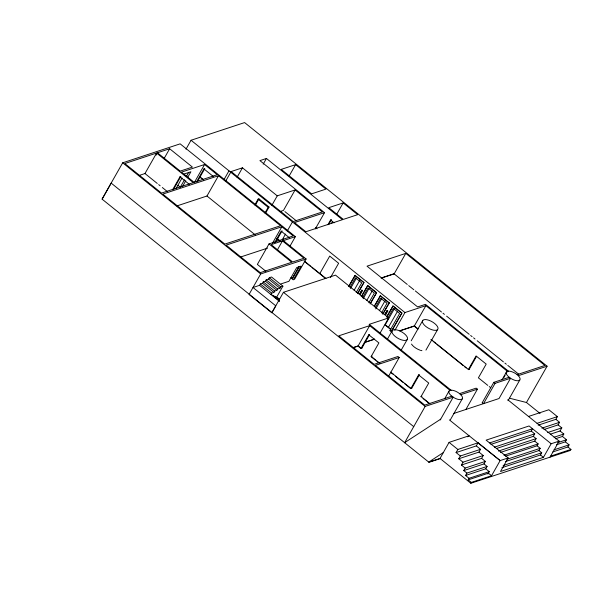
<?xml version="1.0" encoding="UTF-8"?>
<svg xmlns="http://www.w3.org/2000/svg" width="601" height="601" viewBox="0 0 601 601"><rect width="100%" height="100%" fill="white"/><g stroke="black" fill="none" stroke-linecap="round" stroke-linejoin="round"><path stroke-width="0.9" d="M290.005 246.109L295.376 236.651L180.15 143.849L122.687 162.811L102.057 199.119L429.009 462.312L440.217 458.608M139.672 175.289L144.976 173.539L156.613 153.052L193.267 182.606L161.504 193.086L124.82 163.54L156.613 153.052M156.117 155.133L157.462 152.774L169.655 148.748L192.418 167.086L180.225 171.105L157.462 152.774M164.283 158.206L169.655 148.748M185.972 149.183L191.043 140.258L244.607 122.581L547.09 366.189L526.446 402.527M172.562 189.848L179.969 176.807L180.833 176.529L173.426 189.563M176.025 188.594L182.043 178.001M180.368 187.046L184.537 179.714M186.385 176.454L188.699 172.382M182.561 186.438L185.799 180.728M187.655 177.475L190.893 171.773L184.357 173.922M194.281 182.636L204.573 164.509L217.231 174.703L194.138 182.313L181.487 172.126L204.573 164.509M196.512 181.945L203.919 168.911L204.791 168.618L197.383 181.66M176.897 205.925L206.969 196.009L218.494 175.717L280.584 225.728L224.864 244.111L162.766 194.1L218.494 175.717M223.918 179.744L228.989 170.819M225.751 181.006L231.13 171.548L242.451 167.814L277.249 195.843L295.099 189.954L322.391 211.935L293.22 221.566L231.13 171.548M237.079 177.272L242.451 167.814M263.215 164.148L266.438 158.461L342.45 219.688L305.871 231.753L294.482 222.58L324.532 212.671L259.91 160.617L266.438 158.461M254.869 204.806L258.069 199.171L258.941 198.878L269.06 207.037L265.822 212.739M255.237 205.399L258.941 198.878M264.951 213.024L268.196 207.322L269.06 207.037M271.877 205.302L277.249 195.843M289.149 176.003L295.609 164.644L325.975 189.105L311.596 193.845L281.23 169.384L295.609 164.644M295.099 189.954L283.454 210.44L280.907 211.282M269.008 243.916L291.778 262.261L260.293 272.651L226.126 245.133L281.854 226.75L293.243 235.923L269.008 243.916L257.363 264.41L265.905 271.284M272.448 243.3L281.854 226.75M274.717 242.556L281.2 231.152L289.374 237.733M275.589 242.271L282.064 230.859M295.376 236.651L283.341 240.625L306.112 258.971L260.684 273.958L249.047 294.445L271.817 312.79L283.462 292.304L335.531 275.123L388.674 317.929L379.915 333.345M282.29 239.769L285.513 234.09M287.361 230.844L292.432 221.912M282.478 240.475L283.371 238.897M277.542 249.58L282.47 240.911L303.978 258.235L292.649 261.976L271.141 244.645L282.47 240.911M272.005 312.565L275.784 305.834L253.006 287.496L259.542 285.34L260.308 283.988L262.487 283.266L263.261 281.914L265.439 281.193L266.205 279.841L268.572 279.059L269.338 277.707L271.517 276.993L282.906 286.166L276.76 296.984L279.608 299.275M270.931 294.513L271.697 293.16L273.876 292.439L274.649 291.087L276.821 290.366L277.594 289.013L279.961 288.232L280.727 286.88L282.906 286.166M315.307 228.898L324.532 212.671M298.9 266.724L292.018 278.834L293.28 279.856L301.078 266.123L296.721 267.565L288.923 281.291L280.945 283.92M299.058 266.904L292.341 278.729L290.907 277.572M294.475 279.457L306.112 258.971M327.876 224.759L330.588 219.989L331.459 219.696L328.747 224.474M331.624 223.226L332.548 221.604M336.695 214.294L343.148 202.935L357.7 214.655L343.321 219.395L328.77 207.676L343.148 202.935M319.815 273.538L329.724 256.094L338.626 263.261L330.512 277.534M348.565 286.527L355.093 275.348L363.951 282.478L357.64 293.596M348.783 286.459L355.093 275.348M349.887 287.451L355.371 277.79L361.704 282.883L356.213 292.544M350.496 288.555L356.446 278.09M354.117 290.298L359.608 280.637M357.422 293.664L363.951 282.478M359.879 293.589L361.885 290.178L362.516 290.689L360.51 294.099L359.879 293.589L361.885 290.178M361.216 296.721L367.752 285.535L376.609 292.672L370.291 303.783M361.434 296.646L367.752 285.535M362.538 297.638L368.03 287.977L374.355 293.078L368.864 302.739M363.147 298.75L369.097 288.285M366.768 300.492L372.259 290.831M370.073 303.858L376.609 292.672M374.325 306.119L380.403 295.73L389.26 302.859L382.95 313.977M374.994 305.255L380.403 295.73M381.808 277.94L394.143 273.876L405.78 253.382L544.942 365.461L517.123 374.641A7.821 3.321 29.6 0 0 508.611 371.125L507.387 371.305L425.876 305.654L404.961 312.55L394.819 330.407M375.197 307.832L380.681 298.171L387.006 303.265L381.522 312.926M375.805 308.937L381.748 298.472M353.606 347.581L358.023 346.123L369.668 325.637L369.269 324.33L388.674 317.929M379.426 310.679L384.91 301.018M369.638 334.479L368.766 334.765L360.968 348.49L358.023 346.123M361.84 348.204L369.187 335.275M382.732 314.045L389.26 302.859M385.181 313.97L387.194 310.559L387.825 311.07L385.819 314.481L385.181 313.97L387.194 310.559M386.526 317.103L393.054 305.917L401.911 313.053L391.424 331.512M387.645 315.442L392.603 306.713M387.848 318.019L393.332 308.366L399.665 313.459L389.944 330.565L391.206 331.587L401.911 313.053M394.399 308.666L385.143 324.968L390.199 329.048M388.306 327.515L397.569 311.213M387.472 339.039L392.378 330.4M400.296 330.745L414.232 326.148L425.876 305.654M401.31 349.925L407.117 339.715A8.76 3.719 29.6 0 0 398.373 330.362A8.76 3.719 29.6 0 0 393.753 335.095A8.76 3.719 29.6 0 0 407.117 339.715M388.614 376.173L399.222 357.512L397.952 356.491L374.138 364.349L338.739 335.839L369.668 325.637L450.081 390.402M411.212 340.782L422.856 320.295M393.542 374.431L390.545 372.312M425.951 350.098L437.588 329.611A8.76 3.719 29.6 0 0 428.844 320.258A8.76 3.719 29.6 0 0 424.231 324.991A8.76 3.719 29.6 0 0 437.588 329.611M404.496 383.551L410.799 388.629L418.596 374.904L419.468 374.618M419.017 375.407L411.67 388.344L410.799 388.629M420.925 396.78L428.723 383.055L418.596 374.904M404.646 442.689L425.147 406.419L453.184 397.171L440.24 419.956M444.838 398.478L448.985 391.176M476.495 356.453L469.148 369.382L468.277 369.668L476.075 355.942L486.194 364.093L478.396 377.826L487.787 385.384M450.352 419.806L462.372 398.643M465.91 409.454L477.434 389.17L476.165 388.148L459.532 393.64M507.74 399.725L559.133 441.119L551.162 443.748L529.083 425.966L486.134 440.135L508.213 457.917L500.152 460.576L469.103 435.77L449.067 442.381L440.022 458.458L428.678 462.131L443.238 452.636M482.167 402.82L493.812 382.334L509.182 377.263L510.812 378.42A7.821 3.321 29.6 0 0 518.918 380.591A7.821 3.321 29.6 0 0 518.475 375.888L517.123 374.641M453.582 413.526L499.04 398.531L510.565 378.239L495.074 383.348L483.55 403.639L482.287 402.617M456.091 452.576L476.308 445.904L480.552 449.33L460.343 455.994L456.091 452.576L457.857 449.465L478.073 442.794L500.152 460.576L491.047 476.608M501.948 379.922L506.56 371.809M503.698 377.804L505.08 375.362M506.004 373.739L507.387 371.305A7.821 3.321 29.6 0 0 509.182 377.263M458.766 458.766L478.974 452.102L483.227 455.52L463.01 462.192L458.766 458.766L460.343 455.994M461.403 465.031L481.611 458.36L485.39 461.403L465.182 468.074L461.403 465.031L463.01 462.192M476.308 445.904L478.073 442.794M463.754 470.575L483.97 463.904L487.103 466.429L466.894 473.1L463.754 470.575L465.182 468.074M465.55 475.466L485.758 468.795L489.274 471.627L469.065 478.298L465.55 475.466L466.894 473.1M508.033 400.709L519.745 380.095M478.974 452.102L480.552 449.33M468.179 479.853L488.395 473.182L491.55 475.729L471.334 482.393L468.179 479.853L469.065 478.298M481.611 458.36L483.227 455.52M439.962 458.405L470.838 483.272L471.334 482.393M483.97 463.904L485.39 461.403M485.758 468.795L487.103 466.429M487.892 474.061L489.274 471.627M508.213 457.917L500.49 471.515L543.439 457.346L551.162 443.748M490.927 444.364L531.246 431.06L532.554 428.761L489.605 442.929M496.479 448.504L533.297 436.356L534.717 433.854L531.246 431.06M500.513 452.41L534.702 441.134L536.122 438.632L533.297 436.356M505.509 456.212L537.069 445.799L538.143 443.906L534.702 441.134M538.173 425.17L555.865 419.333L557.397 416.628L548.856 409.747L528.512 416.455M505.614 461.538L538.924 450.547L540.194 448.316L537.069 445.799M501.918 467.683L540.487 454.965L541.711 452.793L538.924 450.547M543.958 429.55L558.104 424.884L559.569 422.315L555.865 419.333M550.313 434.185L560.042 430.977L561.807 427.867L558.104 424.884M550.028 457.151L559.133 441.119M555.354 438.783L562.431 436.454L563.813 434.02L560.042 430.977M556.496 444.763L565.338 441.848L566.533 439.752L562.431 436.454M552.845 451.914L567.885 446.956L569.072 444.853L565.338 441.848M567.885 446.956L570.95 449.42L570.372 450.434L470.838 483.272M404.571 442.712L440.691 419.167M467.54 436.792L469.103 435.77L449.383 419.889M102.185 199.081L111.155 183.095L413.751 426.665M241.024 256.867L267.558 248.115M405.78 253.382L367.023 266.168L417.635 306.931L425.478 304.346L508.423 371.155M381.042 278.03L394.256 273.673M362.516 290.689L361.794 290.208M360.51 294.099L359.961 293.558M387.825 311.07L387.104 310.589M385.819 314.481L385.271 313.94M391.544 331.309L390.057 330.362M364.799 342.285L374.498 339.084M399.537 330.828L414.352 325.945L418.003 328.882M365.566 342.202L374.385 339.287M352.84 347.671L358.143 345.921L361.081 348.287L361.952 348.002M372.079 356.153L371.208 356.446L379.855 363.41M399.222 357.512L375.407 365.363L424.757 405.112L451.824 396.179M411.79 388.141L410.919 388.426L390.658 372.109M469.261 369.179L468.389 369.465L431.142 339.467M421.91 396.292L421.038 396.577L429.798 403.632M460.704 394.692L477.434 389.17M518.272 375.7L547.09 366.189M537.054 423.337L557.397 416.628M541.877 428.152L559.569 422.315M494.398 447.159L534.717 433.854M547.661 432.54L561.807 427.867M498.432 451.066L536.122 438.632M554.084 437.227L563.813 434.02M503.954 455.182L538.143 443.906M506.883 459.307L540.194 448.316M557.683 442.667L566.533 439.752M503.142 465.52L541.711 452.793M554.039 449.818L569.072 444.853M550.606 456.136L570.95 449.42M509.558 398.208L526.461 402.505L540.074 413.465M276.61 238.89L279.51 241.204M330.588 219.989L334.103 222.813M394.143 273.876L407.26 284.438M408.71 285.61L413.811 289.72M415.268 290.892L441.502 312.017M442.96 313.189L444.417 314.361M446.603 316.126L469.186 334.314M470.643 335.486L472.101 336.665M473.558 337.837L475.015 339.009M477.202 340.767L503.428 361.892M504.885 363.072L506.342 364.244M507.8 365.416L518.731 374.22M315.6 227.629L317.065 228.808M284.897 211.597L296.391 220.86M493.812 382.334L495.074 383.348M191.043 140.258L404.961 312.55M354.875 275.416L363.733 282.553M367.534 285.61L376.391 292.74M380.185 295.797L389.042 302.934M392.836 305.992L401.693 313.121M258.069 199.171L268.196 207.322M414.232 326.148L417.883 329.085M431.03 339.67L432.487 340.85M433.952 342.022L435.409 343.201M436.874 344.381L463.161 365.551M464.626 366.73L466.083 367.902M489.229 386.548L490.679 387.713M203.919 168.911L213.317 176.476M385.256 324.765L390.95 329.348M277.279 238.589L280.149 240.896M199.953 177.002L203.596 179.939M276.595 238.732L279.465 241.046M304.053 260.849L325.975 278.503M304.715 261.675L310.477 266.311M311.911 267.475L325.599 278.496M540.487 454.965L543.439 457.346M369.269 324.33L451.088 390.222M206.969 196.009L255.185 234.841M179.969 176.807L189.36 184.379M368.766 334.765L378.885 342.916L371.087 356.648L375.415 360.127M177.934 185.281L180.067 187.001M144.976 173.539L157.252 183.44M158.694 184.605L160.136 185.769M162.308 187.512L167.363 191.591M376.857 361.291L378.292 362.448M395.39 376.218L403.098 382.424M423.089 398.531L429.595 403.767M269.338 277.707L280.727 286.88M268.572 279.059L279.961 288.232M122.687 162.811L260.684 273.958M283.462 292.304L425.147 406.419M266.205 279.841L277.594 289.013M265.439 281.193L276.821 290.366M263.261 281.914L274.649 291.087M262.487 283.266L273.876 292.439M260.308 283.988L271.697 293.16M275.348 296.346L279.623 299.786M273.748 295.775L279.442 300.365M272.343 295.144L279.457 300.876M259.542 285.34L279.473 301.386M449.067 442.381L457.857 449.465M199.802 176.972L203.431 179.902M421.91 350.668A8.76 3.719 29.6 0 1 420.625 350.353M419.956 350.135A8.76 3.719 29.6 0 1 411.49 344.08M450.622 390.229L449.593 390.552A7.67 3.253 29.6 0 0 451.043 395.548L454.191 397.809A7.67 3.253 29.6 0 0 461.298 399.47A7.67 3.253 29.6 0 0 461.463 395.503L458.848 393.077A7.67 3.253 29.6 0 0 451.997 390.222L450.622 390.229"/></g></svg>
